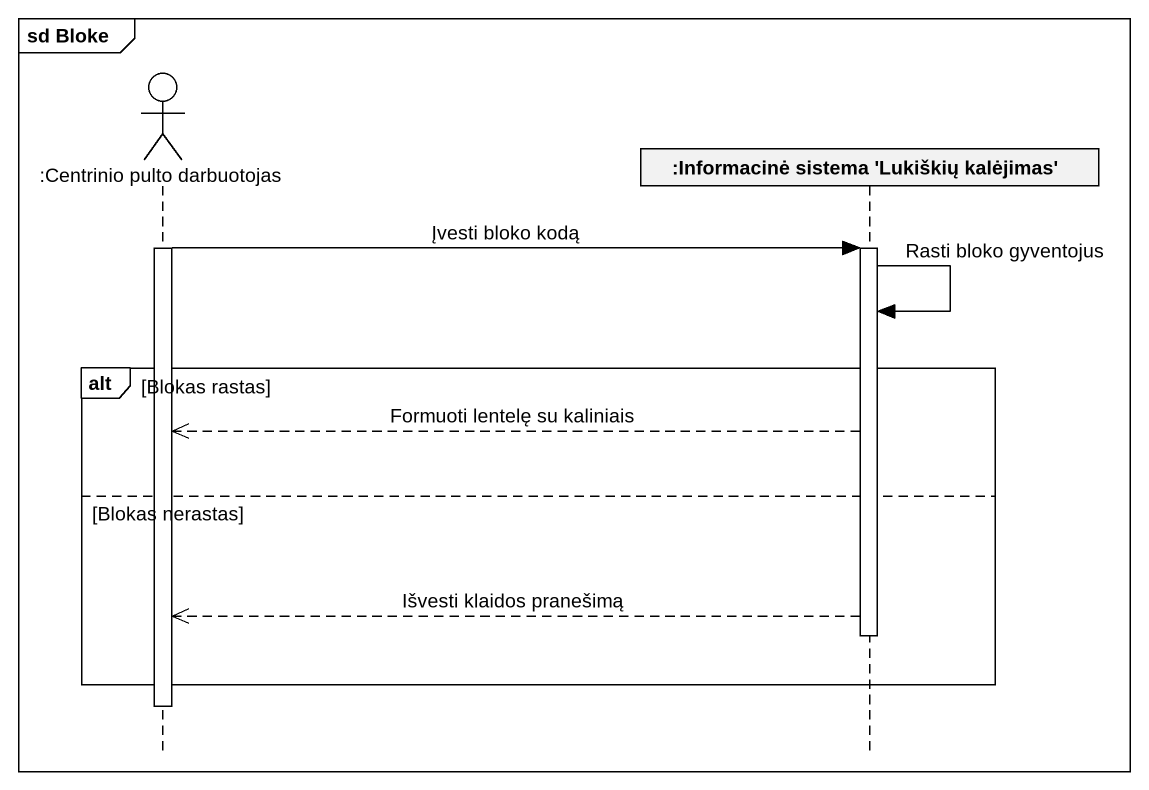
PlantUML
@startuml
mainframe sd Bloke
hide footbox
actor ":Centrinio pulto darbuotojas" as Centrinio_pulto_darbuotojas
participant ":Informacinė sistema 'Lukiškių kalėjimas'" as Informacinė_sistema

activate Centrinio_pulto_darbuotojas
Centrinio_pulto_darbuotojas -> Informacinė_sistema : Įvesti bloko kodą
activate Informacinė_sistema
Informacinė_sistema -> Informacinė_sistema : Rasti bloko gyventojus
alt Blokas rastas
  Informacinė_sistema -->> Centrinio_pulto_darbuotojas : Formuoti lentelę su kaliniais
else Blokas nerastas
  Informacinė_sistema -->> Centrinio_pulto_darbuotojas : Išvesti klaidos pranešimą
  deactivate Informacinė_sistema
end
deactivate Centrinio_pulto_darbuotojas
@enduml
